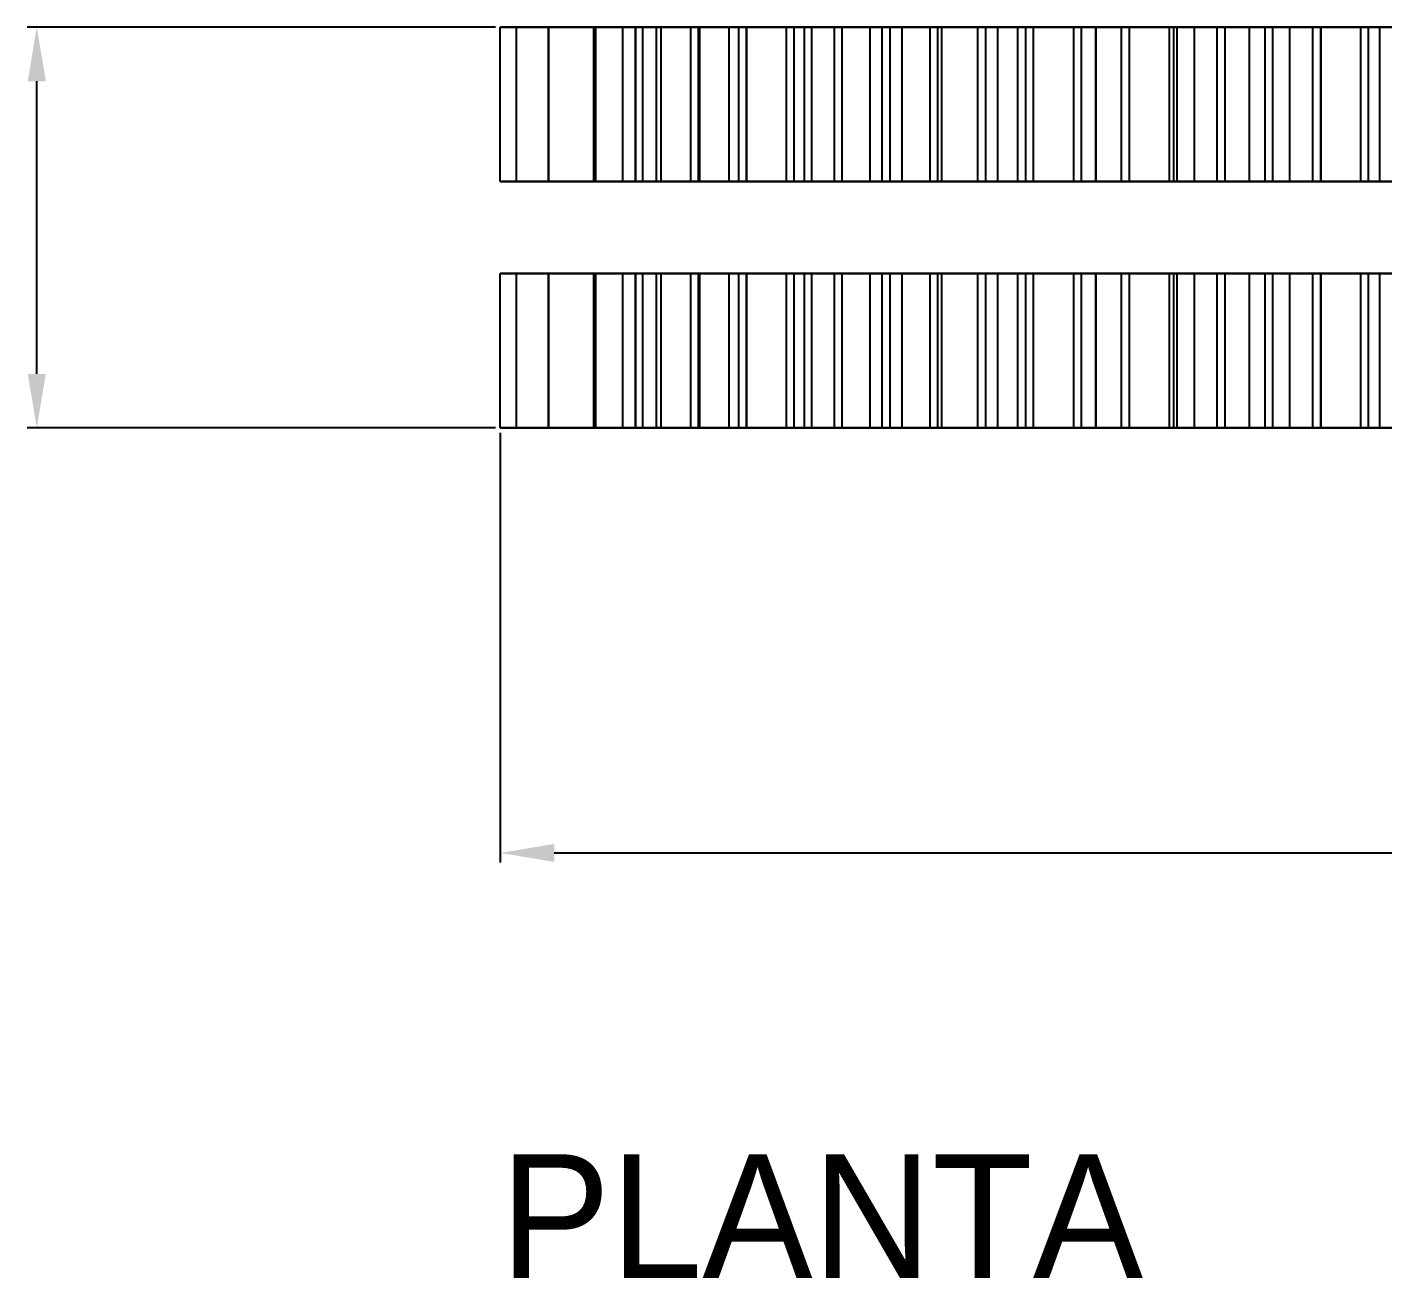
# Model space of a CAD drawing. Header units: millimetres. Extents: x -61 to 13940, y -87340 to 371.
# Drawn here: x 872.3 to 1047.9, y -39923.1 to -39761.2 of the extents above; entities that cross this region are included whole.
import ezdxf

# ---------------------------------------------------------------- set-up
doc = ezdxf.new("R2010")
doc.units = ezdxf.units.MM
for name, color, linetype in [('R18_COTAS_P', 1, 'Continuous'), ('R18_PIEZAS_P', 3, 'Continuous'), ('R18_TEXTOS', 7, 'Continuous')]:
    doc.layers.add(name, color=color, linetype=linetype)
doc.dimstyles.get("Standard").update_dxf_attribs({"dimtxt": 2.5, "dimasz": 2.5, "dimexe": 1.25, "dimexo": 0.625, "dimtad": 1, "dimcen": 2.5, "dimazin": 3, "dimtfac": 1, "dimtmove": 0, "dimatfit": 3, "dimarcsym": 0})

# ---------------------------------------------------------------- blocks, each defined once
blk = doc.blocks.new('*D189')
at = {"layer": 'Defpoints', "color": 0, "transparency": 16777216}
for p in [(933.59, -39813.08), (1267.18, -39813.08), (1267.18, -39868.08)]:
    blk.add_point(p, dxfattribs=at)
at = {"layer": 'R18_COTAS_P', "color": 0, "lineweight": -2, "transparency": 16777216}
for p, q in [((933.59, -39813.7), (933.59, -39869.33)), ((1267.18, -39813.7), (1267.18, -39869.33)), ((940.59, -39868.08), (1260.18, -39868.08))]:
    blk.add_line(p, q, dxfattribs=at)
at = {"layer": 'R18_COTAS_P', "color": 0, "transparency": 16777216}
for points in [[(940.59, -39866.91), (940.59, -39869.24), (933.59, -39868.08)], [(1260.18, -39866.91), (1260.18, -39869.24), (1267.18, -39868.08)]]:
    blk.add_solid(points, dxfattribs=at)
blk = doc.blocks.new('*D190')
at = {"layer": 'Defpoints', "color": 0, "transparency": 16777216}
for p in [(873.59, -39761.2), (933.59, -39761.2), (933.59, -39813.08)]:
    blk.add_point(p, dxfattribs=at)
at = {"layer": 'R18_COTAS_P', "color": 0, "lineweight": -2, "transparency": 16777216}
for p, q in [((932.97, -39761.2), (872.34, -39761.2)), ((873.59, -39806.08), (873.59, -39768.2)), ((932.97, -39813.08), (872.34, -39813.08))]:
    blk.add_line(p, q, dxfattribs=at)
at = {"layer": 'R18_COTAS_P', "color": 0, "transparency": 16777216}
for points in [[(872.42, -39768.2), (874.76, -39768.2), (873.59, -39761.2)], [(872.42, -39806.08), (874.76, -39806.08), (873.59, -39813.08)]]:
    blk.add_solid(points, dxfattribs=at)

msp = doc.modelspace()

# ---------------------------------------------------------------- linework, layer by layer
at = {"layer": 'R18_PIEZAS_P'}
for p, q in [((933.59, -39781.197), (933.59, -39761.197)), ((933.59, -39761.197), (935.688, -39761.197)), ((933.59, -39761.197), (949.416, -39761.197)), ((933.598, -39781.197), (933.598, -39761.197)), ((933.598, -39761.197), (949.422, -39761.197)), ((935.711, -39761.197), (933.598, -39761.197)), ((935.688, -39781.197), (935.688, -39761.197)), ((935.688, -39761.197), (939.835, -39761.197)), ((935.688, -39761.197), (951.082, -39761.197)), ((935.711, -39781.197), (935.711, -39761.197)), ((935.711, -39761.197), (951.1, -39761.197)), ((939.872, -39761.197), (935.711, -39761.197)), ((939.835, -39781.197), (939.835, -39761.197)), ((939.835, -39761.197), (945.722, -39761.197)), ((939.835, -39761.197), (954.375, -39761.197)), ((939.872, -39781.197), (939.872, -39761.197)), ((939.872, -39761.197), (954.403, -39761.197)), ((945.966, -39761.197), (939.872, -39761.197)), ((945.722, -39781.197), (945.722, -39761.197)), ((945.722, -39761.197), (952.074, -39761.197)), ((945.722, -39761.197), (959.392, -39761.197)), ((945.966, -39781.197), (945.966, -39761.197)), ((945.966, -39761.197), (959.242, -39761.197)), ((953.827, -39761.197), (945.966, -39761.197)), ((951.082, -39761.197), (949.416, -39761.197)), ((949.416, -39761.197), (949.416, -39781.197)), ((949.422, -39761.197), (949.422, -39781.197)), ((949.422, -39761.197), (951.1, -39761.197)), ((954.375, -39761.197), (951.082, -39761.197)), ((951.082, -39761.197), (951.082, -39781.197)), ((951.1, -39761.197), (951.1, -39781.197)), ((951.1, -39761.197), (954.403, -39761.197)), ((952.074, -39781.197), (952.074, -39761.197)), ((952.074, -39761.197), (958.27, -39761.197)), ((952.074, -39761.197), (965.432, -39761.197)), ((953.827, -39781.197), (953.827, -39761.197)), ((953.827, -39761.197), (965.483, -39761.197)), ((963.239, -39761.197), (953.827, -39761.197)), ((959.392, -39761.197), (954.375, -39761.197)), ((954.375, -39761.197), (954.375, -39781.197)), ((954.403, -39761.197), (954.403, -39781.197)), ((954.403, -39761.197), (959.242, -39761.197)), ((958.27, -39781.197), (958.27, -39761.197)), ((958.27, -39761.197), (964.467, -39761.197)), ((958.27, -39761.197), (971.628, -39761.197)), ((959.242, -39761.197), (959.242, -39781.197)), ((959.242, -39761.197), (965.483, -39761.197)), ((965.432, -39761.197), (959.392, -39761.197)), ((959.392, -39761.197), (959.392, -39781.197)), ((963.239, -39781.197), (963.239, -39761.197)), ((963.239, -39761.197), (972.955, -39761.197)), ((973.944, -39761.197), (963.239, -39761.197)), ((964.467, -39781.197), (964.467, -39761.197)), ((964.467, -39761.197), (970.663, -39761.197)), ((964.467, -39761.197), (977.825, -39761.197)), ((971.628, -39761.197), (965.432, -39761.197)), ((965.432, -39761.197), (965.432, -39781.197)), ((965.483, -39761.197), (965.483, -39781.197)), ((965.483, -39761.197), (972.955, -39761.197)), ((970.663, -39781.197), (970.663, -39761.197)), ((970.663, -39761.197), (976.859, -39761.197)), ((970.663, -39761.197), (984.021, -39761.197)), ((977.825, -39761.197), (971.628, -39761.197)), ((971.628, -39761.197), (971.628, -39781.197)), ((972.955, -39761.197), (972.955, -39781.197)), ((972.955, -39761.197), (981.454, -39761.197)), ((973.944, -39781.197), (973.944, -39761.197)), ((973.944, -39761.197), (981.454, -39761.197)), ((985.648, -39761.197), (973.944, -39761.197)), ((976.859, -39781.197), (976.859, -39761.197)), ((976.859, -39761.197), (983.055, -39761.197)), ((976.859, -39761.197), (990.217, -39761.197)), ((984.021, -39761.197), (977.825, -39761.197)), ((977.825, -39761.197), (977.825, -39781.197)), ((981.454, -39761.197), (981.454, -39781.197)), ((981.454, -39761.197), (990.746, -39761.197)), ((983.055, -39781.197), (983.055, -39761.197)), ((983.055, -39761.197), (989.251, -39761.197)), ((983.055, -39761.197), (996.413, -39761.197)), ((990.217, -39761.197), (984.021, -39761.197)), ((984.021, -39761.197), (984.021, -39781.197)), ((985.648, -39781.197), (985.648, -39761.197)), ((985.648, -39761.197), (990.746, -39761.197)), ((998.03, -39761.197), (985.648, -39761.197)), ((989.251, -39781.197), (989.251, -39761.197)), ((989.251, -39761.197), (995.448, -39761.197)), ((989.251, -39761.197), (1002.609, -39761.197)), ((996.413, -39761.197), (990.217, -39761.197)), ((990.217, -39761.197), (990.217, -39781.197)), ((990.746, -39761.197), (990.746, -39781.197)), ((990.746, -39761.197), (1000.576, -39761.197)), ((995.448, -39781.197), (995.448, -39761.197)), ((995.448, -39761.197), (1001.644, -39761.197)), ((995.448, -39761.197), (1008.805, -39761.197)), ((1002.609, -39761.197), (996.413, -39761.197)), ((996.413, -39761.197), (996.413, -39781.197)), ((998.03, -39781.197), (998.03, -39761.197)), ((998.03, -39761.197), (1000.576, -39761.197)), ((1010.751, -39761.197), (998.03, -39761.197)), ((1000.576, -39761.197), (1000.576, -39781.197)), ((1000.576, -39761.197), (1010.676, -39761.197)), ((1001.644, -39781.197), (1001.644, -39761.197)), ((1001.644, -39761.197), (1007.84, -39761.197)), ((1001.644, -39761.197), (1015.002, -39761.197)), ((1008.805, -39761.197), (1002.609, -39761.197)), ((1002.609, -39761.197), (1002.609, -39781.197)), ((1007.84, -39781.197), (1007.84, -39761.197)), ((1007.84, -39761.197), (1014.036, -39761.197)), ((1007.84, -39761.197), (1021.198, -39761.197)), ((1015.002, -39761.197), (1008.805, -39761.197)), ((1008.805, -39761.197), (1008.805, -39781.197)), ((1010.676, -39761.197), (1010.676, -39781.197)), ((1010.751, -39761.197), (1010.676, -39761.197)), ((1010.676, -39761.197), (1020.767, -39761.197)), ((1010.751, -39781.197), (1010.751, -39761.197)), ((1023.462, -39761.197), (1010.751, -39761.197)), ((1014.036, -39781.197), (1014.036, -39761.197)), ((1014.036, -39761.197), (1020.232, -39761.197)), ((1014.036, -39761.197), (1027.394, -39761.197)), ((1021.198, -39761.197), (1015.002, -39761.197)), ((1015.002, -39761.197), (1015.002, -39781.197)), ((1020.232, -39781.197), (1020.232, -39761.197)), ((1020.232, -39761.197), (1026.428, -39761.197)), ((1020.232, -39761.197), (1033.59, -39761.197)), ((1020.767, -39761.197), (1020.767, -39781.197)), ((1023.462, -39761.197), (1020.767, -39761.197)), ((1020.767, -39761.197), (1030.574, -39761.197)), ((1027.394, -39761.197), (1021.198, -39761.197)), ((1021.198, -39761.197), (1021.198, -39781.197)), ((1023.462, -39781.197), (1023.462, -39761.197)), ((1035.815, -39761.197), (1023.462, -39761.197)), ((1026.428, -39781.197), (1026.428, -39761.197)), ((1026.428, -39761.197), (1032.625, -39761.197)), ((1026.428, -39761.197), (1039.786, -39761.197)), ((1033.59, -39761.197), (1027.394, -39761.197)), ((1027.394, -39761.197), (1027.394, -39781.197)), ((1030.574, -39761.197), (1030.574, -39781.197)), ((1035.815, -39761.197), (1030.574, -39761.197)), ((1030.574, -39761.197), (1039.827, -39761.197)), ((1032.625, -39781.197), (1032.625, -39761.197)), ((1032.625, -39761.197), (1038.821, -39761.197)), ((1032.625, -39761.197), (1045.983, -39761.197)), ((1039.786, -39761.197), (1033.59, -39761.197)), ((1033.59, -39761.197), (1033.59, -39781.197)), ((1035.815, -39781.197), (1035.815, -39761.197)), ((1047.47, -39761.197), (1035.815, -39761.197)), ((1038.821, -39781.197), (1038.821, -39761.197)), ((1038.821, -39761.197), (1045.017, -39761.197)), ((1038.821, -39761.197), (1052.179, -39761.197)), ((1045.983, -39761.197), (1039.786, -39761.197)), ((1039.786, -39761.197), (1039.786, -39781.197)), ((1039.827, -39761.197), (1039.827, -39781.197)), ((1047.47, -39761.197), (1039.827, -39761.197)), ((1039.827, -39761.197), (1048.273, -39761.197)), ((1045.017, -39781.197), (1045.017, -39761.197)), ((1045.017, -39761.197), (1051.213, -39761.197)), ((1045.017, -39761.197), (1058.375, -39761.197)), ((1052.179, -39761.197), (1045.983, -39761.197)), ((1045.983, -39761.197), (1045.983, -39781.197)), ((1047.47, -39781.197), (1047.47, -39761.197)), ((1058.108, -39761.197), (1047.47, -39761.197)), ((935.688, -39781.197), (933.59, -39781.197)), ((949.416, -39781.197), (933.59, -39781.197)), ((949.422, -39781.197), (933.598, -39781.197)), ((933.598, -39781.197), (935.711, -39781.197)), ((939.835, -39781.197), (935.688, -39781.197)), ((951.082, -39781.197), (935.688, -39781.197)), ((951.1, -39781.197), (935.711, -39781.197)), ((935.711, -39781.197), (939.872, -39781.197)), ((945.722, -39781.197), (939.835, -39781.197)), ((954.375, -39781.197), (939.835, -39781.197)), ((954.403, -39781.197), (939.872, -39781.197)), ((939.872, -39781.197), (945.966, -39781.197)), ((952.074, -39781.197), (945.722, -39781.197)), ((959.392, -39781.197), (945.722, -39781.197)), ((959.242, -39781.197), (945.966, -39781.197)), ((945.966, -39781.197), (953.827, -39781.197)), ((949.416, -39781.197), (951.082, -39781.197)), ((951.1, -39781.197), (949.422, -39781.197)), ((951.082, -39781.197), (954.375, -39781.197)), ((954.403, -39781.197), (951.1, -39781.197)), ((958.27, -39781.197), (952.074, -39781.197)), ((965.432, -39781.197), (952.074, -39781.197)), ((965.483, -39781.197), (953.827, -39781.197)), ((953.827, -39781.197), (963.239, -39781.197)), ((954.375, -39781.197), (959.392, -39781.197)), ((959.242, -39781.197), (954.403, -39781.197)), ((964.467, -39781.197), (958.27, -39781.197)), ((971.628, -39781.197), (958.27, -39781.197)), ((965.483, -39781.197), (959.242, -39781.197)), ((959.392, -39781.197), (965.432, -39781.197)), ((972.955, -39781.197), (963.239, -39781.197)), ((963.239, -39781.197), (973.944, -39781.197)), ((970.663, -39781.197), (964.467, -39781.197)), ((977.825, -39781.197), (964.467, -39781.197)), ((965.432, -39781.197), (971.628, -39781.197)), ((972.955, -39781.197), (965.483, -39781.197)), ((976.859, -39781.197), (970.663, -39781.197)), ((984.021, -39781.197), (970.663, -39781.197)), ((971.628, -39781.197), (977.825, -39781.197)), ((981.454, -39781.197), (972.955, -39781.197)), ((981.454, -39781.197), (973.944, -39781.197)), ((973.944, -39781.197), (985.648, -39781.197)), ((983.055, -39781.197), (976.859, -39781.197)), ((990.217, -39781.197), (976.859, -39781.197)), ((977.825, -39781.197), (984.021, -39781.197)), ((990.746, -39781.197), (981.454, -39781.197)), ((989.251, -39781.197), (983.055, -39781.197)), ((996.413, -39781.197), (983.055, -39781.197)), ((984.021, -39781.197), (990.217, -39781.197)), ((990.746, -39781.197), (985.648, -39781.197)), ((985.648, -39781.197), (998.03, -39781.197)), ((995.448, -39781.197), (989.251, -39781.197)), ((1002.609, -39781.197), (989.251, -39781.197)), ((990.217, -39781.197), (996.413, -39781.197)), ((1000.576, -39781.197), (990.746, -39781.197)), ((1001.644, -39781.197), (995.448, -39781.197)), ((1008.805, -39781.197), (995.448, -39781.197)), ((996.413, -39781.197), (1002.609, -39781.197)), ((1000.576, -39781.197), (998.03, -39781.197)), ((998.03, -39781.197), (1010.751, -39781.197)), ((1010.676, -39781.197), (1000.576, -39781.197)), ((1007.84, -39781.197), (1001.644, -39781.197)), ((1015.002, -39781.197), (1001.644, -39781.197)), ((1002.609, -39781.197), (1008.805, -39781.197)), ((1014.036, -39781.197), (1007.84, -39781.197)), ((1021.198, -39781.197), (1007.84, -39781.197)), ((1008.805, -39781.197), (1015.002, -39781.197)), ((1010.676, -39781.197), (1010.751, -39781.197)), ((1020.767, -39781.197), (1010.676, -39781.197)), ((1010.751, -39781.197), (1023.462, -39781.197)), ((1020.232, -39781.197), (1014.036, -39781.197)), ((1027.394, -39781.197), (1014.036, -39781.197)), ((1015.002, -39781.197), (1021.198, -39781.197)), ((1026.428, -39781.197), (1020.232, -39781.197)), ((1033.59, -39781.197), (1020.232, -39781.197)), ((1020.767, -39781.197), (1023.462, -39781.197)), ((1030.574, -39781.197), (1020.767, -39781.197)), ((1021.198, -39781.197), (1027.394, -39781.197)), ((1023.462, -39781.197), (1035.815, -39781.197)), ((1032.625, -39781.197), (1026.428, -39781.197)), ((1039.786, -39781.197), (1026.428, -39781.197)), ((1027.394, -39781.197), (1033.59, -39781.197)), ((1030.574, -39781.197), (1035.815, -39781.197)), ((1039.827, -39781.197), (1030.574, -39781.197)), ((1038.821, -39781.197), (1032.625, -39781.197)), ((1045.983, -39781.197), (1032.625, -39781.197)), ((1033.59, -39781.197), (1039.786, -39781.197)), ((1035.815, -39781.197), (1047.47, -39781.197)), ((1045.017, -39781.197), (1038.821, -39781.197)), ((1052.179, -39781.197), (1038.821, -39781.197)), ((1039.786, -39781.197), (1045.983, -39781.197)), ((1039.827, -39781.197), (1047.47, -39781.197)), ((1048.273, -39781.197), (1039.827, -39781.197)), ((1051.213, -39781.197), (1045.017, -39781.197)), ((1058.375, -39781.197), (1045.017, -39781.197)), ((1045.983, -39781.197), (1052.179, -39781.197)), ((1047.47, -39781.197), (1058.108, -39781.197)), ((933.59, -39813.077), (933.59, -39793.077)), ((933.59, -39793.077), (935.688, -39793.077)), ((933.59, -39793.077), (949.416, -39793.077)), ((933.598, -39813.077), (933.598, -39793.077)), ((933.598, -39793.077), (949.422, -39793.077)), ((935.711, -39793.077), (933.598, -39793.077)), ((935.688, -39813.077), (935.688, -39793.077)), ((935.688, -39793.077), (939.835, -39793.077)), ((935.688, -39793.077), (951.082, -39793.077)), ((935.711, -39813.077), (935.711, -39793.077)), ((935.711, -39793.077), (951.1, -39793.077)), ((939.872, -39793.077), (935.711, -39793.077)), ((939.835, -39813.077), (939.835, -39793.077)), ((939.835, -39793.077), (945.722, -39793.077)), ((939.835, -39793.077), (954.375, -39793.077)), ((939.872, -39813.077), (939.872, -39793.077)), ((939.872, -39793.077), (954.403, -39793.077)), ((945.966, -39793.077), (939.872, -39793.077)), ((945.722, -39813.077), (945.722, -39793.077)), ((945.722, -39793.077), (952.074, -39793.077)), ((945.722, -39793.077), (959.392, -39793.077)), ((945.966, -39813.077), (945.966, -39793.077)), ((945.966, -39793.077), (959.242, -39793.077)), ((953.827, -39793.077), (945.966, -39793.077)), ((951.082, -39793.077), (949.416, -39793.077)), ((949.416, -39793.077), (949.416, -39813.077)), ((949.422, -39793.077), (949.422, -39813.077)), ((949.422, -39793.077), (951.1, -39793.077)), ((954.375, -39793.077), (951.082, -39793.077)), ((951.082, -39793.077), (951.082, -39813.077)), ((951.1, -39793.077), (951.1, -39813.077)), ((951.1, -39793.077), (954.403, -39793.077)), ((952.074, -39813.077), (952.074, -39793.077)), ((952.074, -39793.077), (958.27, -39793.077)), ((952.074, -39793.077), (965.432, -39793.077)), ((953.827, -39813.077), (953.827, -39793.077)), ((953.827, -39793.077), (965.483, -39793.077)), ((963.239, -39793.077), (953.827, -39793.077)), ((959.392, -39793.077), (954.375, -39793.077)), ((954.375, -39793.077), (954.375, -39813.077)), ((954.403, -39793.077), (954.403, -39813.077)), ((954.403, -39793.077), (959.242, -39793.077)), ((958.27, -39813.077), (958.27, -39793.077)), ((958.27, -39793.077), (964.467, -39793.077)), ((958.27, -39793.077), (971.628, -39793.077)), ((959.242, -39793.077), (959.242, -39813.077)), ((959.242, -39793.077), (965.483, -39793.077)), ((965.432, -39793.077), (959.392, -39793.077)), ((959.392, -39793.077), (959.392, -39813.077)), ((963.239, -39813.077), (963.239, -39793.077)), ((963.239, -39793.077), (972.955, -39793.077)), ((973.944, -39793.077), (963.239, -39793.077)), ((964.467, -39813.077), (964.467, -39793.077)), ((964.467, -39793.077), (970.663, -39793.077)), ((964.467, -39793.077), (977.825, -39793.077)), ((971.628, -39793.077), (965.432, -39793.077)), ((965.432, -39793.077), (965.432, -39813.077)), ((965.483, -39793.077), (965.483, -39813.077)), ((965.483, -39793.077), (972.955, -39793.077)), ((970.663, -39813.077), (970.663, -39793.077)), ((970.663, -39793.077), (976.859, -39793.077)), ((970.663, -39793.077), (984.021, -39793.077)), ((977.825, -39793.077), (971.628, -39793.077)), ((971.628, -39793.077), (971.628, -39813.077)), ((972.955, -39793.077), (972.955, -39813.077)), ((972.955, -39793.077), (981.454, -39793.077)), ((973.944, -39813.077), (973.944, -39793.077)), ((973.944, -39793.077), (981.454, -39793.077)), ((985.648, -39793.077), (973.944, -39793.077)), ((976.859, -39813.077), (976.859, -39793.077)), ((976.859, -39793.077), (983.055, -39793.077)), ((976.859, -39793.077), (990.217, -39793.077)), ((984.021, -39793.077), (977.825, -39793.077)), ((977.825, -39793.077), (977.825, -39813.077)), ((981.454, -39793.077), (981.454, -39813.077)), ((981.454, -39793.077), (990.746, -39793.077)), ((983.055, -39813.077), (983.055, -39793.077)), ((983.055, -39793.077), (989.251, -39793.077)), ((983.055, -39793.077), (996.413, -39793.077)), ((990.217, -39793.077), (984.021, -39793.077)), ((984.021, -39793.077), (984.021, -39813.077)), ((985.648, -39813.077), (985.648, -39793.077)), ((985.648, -39793.077), (990.746, -39793.077)), ((998.03, -39793.077), (985.648, -39793.077)), ((989.251, -39813.077), (989.251, -39793.077)), ((989.251, -39793.077), (995.448, -39793.077)), ((989.251, -39793.077), (1002.609, -39793.077)), ((996.413, -39793.077), (990.217, -39793.077)), ((990.217, -39793.077), (990.217, -39813.077)), ((990.746, -39793.077), (990.746, -39813.077)), ((990.746, -39793.077), (1000.576, -39793.077)), ((995.448, -39813.077), (995.448, -39793.077)), ((995.448, -39793.077), (1001.644, -39793.077)), ((995.448, -39793.077), (1008.805, -39793.077)), ((1002.609, -39793.077), (996.413, -39793.077)), ((996.413, -39793.077), (996.413, -39813.077)), ((998.03, -39813.077), (998.03, -39793.077)), ((998.03, -39793.077), (1000.576, -39793.077)), ((1010.751, -39793.077), (998.03, -39793.077)), ((1000.576, -39793.077), (1000.576, -39813.077)), ((1000.576, -39793.077), (1010.676, -39793.077)), ((1001.644, -39813.077), (1001.644, -39793.077)), ((1001.644, -39793.077), (1007.84, -39793.077)), ((1001.644, -39793.077), (1015.002, -39793.077)), ((1008.805, -39793.077), (1002.609, -39793.077)), ((1002.609, -39793.077), (1002.609, -39813.077)), ((1007.84, -39813.077), (1007.84, -39793.077)), ((1007.84, -39793.077), (1014.036, -39793.077)), ((1007.84, -39793.077), (1021.198, -39793.077)), ((1015.002, -39793.077), (1008.805, -39793.077)), ((1008.805, -39793.077), (1008.805, -39813.077)), ((1010.676, -39793.077), (1010.676, -39813.077)), ((1010.751, -39793.077), (1010.676, -39793.077)), ((1010.676, -39793.077), (1020.767, -39793.077)), ((1010.751, -39813.077), (1010.751, -39793.077)), ((1023.462, -39793.077), (1010.751, -39793.077)), ((1014.036, -39813.077), (1014.036, -39793.077)), ((1014.036, -39793.077), (1020.232, -39793.077)), ((1014.036, -39793.077), (1027.394, -39793.077)), ((1021.198, -39793.077), (1015.002, -39793.077)), ((1015.002, -39793.077), (1015.002, -39813.077)), ((1020.232, -39813.077), (1020.232, -39793.077)), ((1020.232, -39793.077), (1026.428, -39793.077)), ((1020.232, -39793.077), (1033.59, -39793.077)), ((1020.767, -39793.077), (1020.767, -39813.077)), ((1023.462, -39793.077), (1020.767, -39793.077)), ((1020.767, -39793.077), (1030.574, -39793.077)), ((1027.394, -39793.077), (1021.198, -39793.077)), ((1021.198, -39793.077), (1021.198, -39813.077)), ((1023.462, -39813.077), (1023.462, -39793.077)), ((1035.815, -39793.077), (1023.462, -39793.077)), ((1026.428, -39813.077), (1026.428, -39793.077)), ((1026.428, -39793.077), (1032.625, -39793.077)), ((1026.428, -39793.077), (1039.786, -39793.077)), ((1033.59, -39793.077), (1027.394, -39793.077)), ((1027.394, -39793.077), (1027.394, -39813.077)), ((1030.574, -39793.077), (1030.574, -39813.077)), ((1035.815, -39793.077), (1030.574, -39793.077)), ((1030.574, -39793.077), (1039.827, -39793.077)), ((1032.625, -39813.077), (1032.625, -39793.077)), ((1032.625, -39793.077), (1038.821, -39793.077)), ((1032.625, -39793.077), (1045.983, -39793.077)), ((1039.786, -39793.077), (1033.59, -39793.077)), ((1033.59, -39793.077), (1033.59, -39813.077)), ((1035.815, -39813.077), (1035.815, -39793.077)), ((1047.47, -39793.077), (1035.815, -39793.077)), ((1038.821, -39813.077), (1038.821, -39793.077)), ((1038.821, -39793.077), (1045.017, -39793.077)), ((1038.821, -39793.077), (1052.179, -39793.077)), ((1045.983, -39793.077), (1039.786, -39793.077)), ((1039.786, -39793.077), (1039.786, -39813.077)), ((1039.827, -39793.077), (1039.827, -39813.077)), ((1047.47, -39793.077), (1039.827, -39793.077)), ((1039.827, -39793.077), (1048.273, -39793.077)), ((1045.017, -39813.077), (1045.017, -39793.077)), ((1045.017, -39793.077), (1051.213, -39793.077)), ((1045.017, -39793.077), (1058.375, -39793.077)), ((1052.179, -39793.077), (1045.983, -39793.077)), ((1045.983, -39793.077), (1045.983, -39813.077)), ((1047.47, -39813.077), (1047.47, -39793.077)), ((1058.108, -39793.077), (1047.47, -39793.077)), ((935.688, -39813.077), (933.59, -39813.077)), ((949.416, -39813.077), (933.59, -39813.077)), ((949.422, -39813.077), (933.598, -39813.077)), ((933.598, -39813.077), (935.711, -39813.077)), ((939.835, -39813.077), (935.688, -39813.077)), ((951.082, -39813.077), (935.688, -39813.077)), ((951.1, -39813.077), (935.711, -39813.077)), ((935.711, -39813.077), (939.872, -39813.077)), ((945.722, -39813.077), (939.835, -39813.077)), ((954.375, -39813.077), (939.835, -39813.077)), ((954.403, -39813.077), (939.872, -39813.077)), ((939.872, -39813.077), (945.966, -39813.077)), ((952.074, -39813.077), (945.722, -39813.077)), ((959.392, -39813.077), (945.722, -39813.077)), ((959.242, -39813.077), (945.966, -39813.077)), ((945.966, -39813.077), (953.827, -39813.077)), ((949.416, -39813.077), (951.082, -39813.077)), ((951.1, -39813.077), (949.422, -39813.077)), ((951.082, -39813.077), (954.375, -39813.077)), ((954.403, -39813.077), (951.1, -39813.077)), ((958.27, -39813.077), (952.074, -39813.077)), ((965.432, -39813.077), (952.074, -39813.077)), ((965.483, -39813.077), (953.827, -39813.077)), ((953.827, -39813.077), (963.239, -39813.077)), ((954.375, -39813.077), (959.392, -39813.077)), ((959.242, -39813.077), (954.403, -39813.077)), ((964.467, -39813.077), (958.27, -39813.077)), ((971.628, -39813.077), (958.27, -39813.077)), ((965.483, -39813.077), (959.242, -39813.077)), ((959.392, -39813.077), (965.432, -39813.077)), ((972.955, -39813.077), (963.239, -39813.077)), ((963.239, -39813.077), (973.944, -39813.077)), ((970.663, -39813.077), (964.467, -39813.077)), ((977.825, -39813.077), (964.467, -39813.077)), ((965.432, -39813.077), (971.628, -39813.077)), ((972.955, -39813.077), (965.483, -39813.077)), ((976.859, -39813.077), (970.663, -39813.077)), ((984.021, -39813.077), (970.663, -39813.077)), ((971.628, -39813.077), (977.825, -39813.077)), ((981.454, -39813.077), (972.955, -39813.077)), ((981.454, -39813.077), (973.944, -39813.077)), ((973.944, -39813.077), (985.648, -39813.077)), ((983.055, -39813.077), (976.859, -39813.077)), ((990.217, -39813.077), (976.859, -39813.077)), ((977.825, -39813.077), (984.021, -39813.077)), ((990.746, -39813.077), (981.454, -39813.077)), ((989.251, -39813.077), (983.055, -39813.077)), ((996.413, -39813.077), (983.055, -39813.077)), ((984.021, -39813.077), (990.217, -39813.077)), ((990.746, -39813.077), (985.648, -39813.077)), ((985.648, -39813.077), (998.03, -39813.077)), ((995.448, -39813.077), (989.251, -39813.077)), ((1002.609, -39813.077), (989.251, -39813.077)), ((990.217, -39813.077), (996.413, -39813.077)), ((1000.576, -39813.077), (990.746, -39813.077)), ((1001.644, -39813.077), (995.448, -39813.077)), ((1008.805, -39813.077), (995.448, -39813.077)), ((996.413, -39813.077), (1002.609, -39813.077)), ((1000.576, -39813.077), (998.03, -39813.077)), ((998.03, -39813.077), (1010.751, -39813.077)), ((1010.676, -39813.077), (1000.576, -39813.077)), ((1007.84, -39813.077), (1001.644, -39813.077)), ((1015.002, -39813.077), (1001.644, -39813.077)), ((1002.609, -39813.077), (1008.805, -39813.077)), ((1014.036, -39813.077), (1007.84, -39813.077)), ((1021.198, -39813.077), (1007.84, -39813.077)), ((1008.805, -39813.077), (1015.002, -39813.077)), ((1010.676, -39813.077), (1010.751, -39813.077)), ((1020.767, -39813.077), (1010.676, -39813.077)), ((1010.751, -39813.077), (1023.462, -39813.077)), ((1020.232, -39813.077), (1014.036, -39813.077)), ((1027.394, -39813.077), (1014.036, -39813.077)), ((1015.002, -39813.077), (1021.198, -39813.077)), ((1026.428, -39813.077), (1020.232, -39813.077)), ((1033.59, -39813.077), (1020.232, -39813.077)), ((1020.767, -39813.077), (1023.462, -39813.077)), ((1030.574, -39813.077), (1020.767, -39813.077)), ((1021.198, -39813.077), (1027.394, -39813.077)), ((1023.462, -39813.077), (1035.815, -39813.077)), ((1032.625, -39813.077), (1026.428, -39813.077)), ((1039.786, -39813.077), (1026.428, -39813.077)), ((1027.394, -39813.077), (1033.59, -39813.077)), ((1030.574, -39813.077), (1035.815, -39813.077)), ((1039.827, -39813.077), (1030.574, -39813.077)), ((1038.821, -39813.077), (1032.625, -39813.077)), ((1045.983, -39813.077), (1032.625, -39813.077)), ((1033.59, -39813.077), (1039.786, -39813.077)), ((1035.815, -39813.077), (1047.47, -39813.077)), ((1045.017, -39813.077), (1038.821, -39813.077)), ((1052.179, -39813.077), (1038.821, -39813.077)), ((1039.786, -39813.077), (1045.983, -39813.077)), ((1039.827, -39813.077), (1047.47, -39813.077)), ((1048.273, -39813.077), (1039.827, -39813.077)), ((1051.213, -39813.077), (1045.017, -39813.077)), ((1058.375, -39813.077), (1045.017, -39813.077)), ((1045.983, -39813.077), (1052.179, -39813.077)), ((1047.47, -39813.077), (1058.108, -39813.077))]:
    msp.add_line(p, q, dxfattribs=at)

# ---------------------------------------------------------------- texts
at = {"layer": 'R18_TEXTOS'}
msp.add_text('PLANTA', height=16, dxfattribs=at).set_placement((933.59, -39923.077))

# ---------------------------------------------------------------- dimensions: what is measured, and where the dimension line sits
at = {"layer": 'R18_COTAS_P'}
dim = msp.add_linear_dim(base=(873.59, -39761.197), p1=(933.59, -39813.077), p2=(933.59, -39761.197), angle=90, dimstyle='Standard', override={"dimtxt": 16, "dimasz": 7, "dimtad": 1, "dimdec": 2}, dxfattribs=at)
dim.commit()
dim.dimension.update_dxf_attribs({"geometry": '*D190', "text_midpoint": (873.59, -39787.137)})
dim = msp.add_linear_dim(base=(1267.18, -39868.077), p1=(933.59, -39813.077), p2=(1267.18, -39813.077), dimstyle='Standard', override={"dimtxt": 16, "dimasz": 7, "dimtad": 1, "dimdec": 2}, dxfattribs=at)
dim.commit()
dim.dimension.update_dxf_attribs({"geometry": '*D189', "text_midpoint": (1100.385, -39868.077)})

doc.saveas('drawing.dxf')
